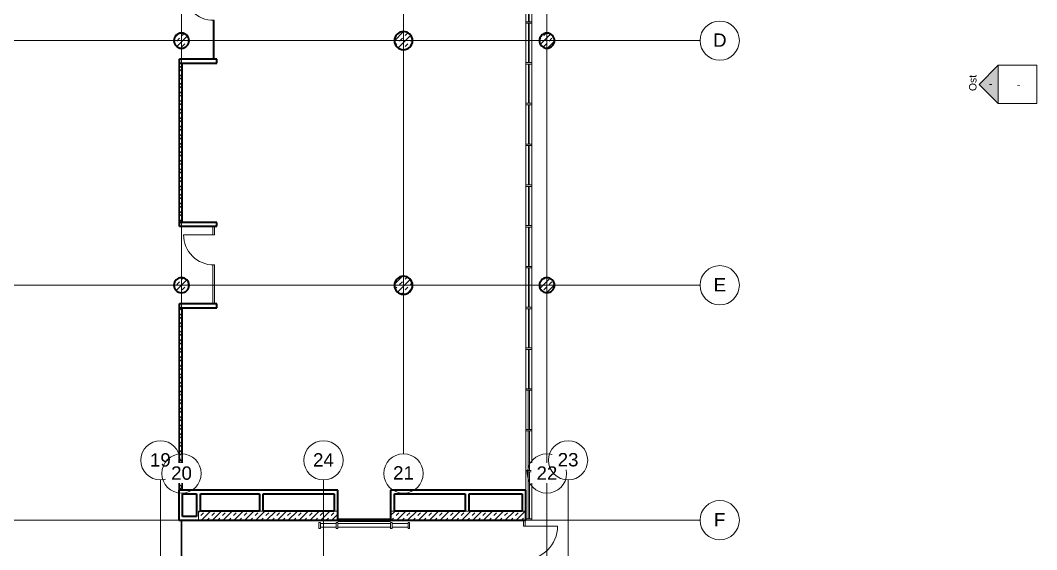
# Model space of a CAD drawing. Header units: millimetres. Extents: x -309577 to 26510, y -302335 to 26695.
# Drawn here: x -197976 to -164323, y -280958 to -263430 of the extents above; entities that cross this region are included whole.
import ezdxf

# ---------------------------------------------------------------- set-up
doc = ezdxf.new("R2010")
doc.units = ezdxf.units.MM
doc.linetypes.add('Rasterlinie', pattern=[22.225, 12.7, -3.175, 3.175, -3.175])
for name, color, linetype, lineweight in [('A-ANNO-SYMB', 6, 'Continuous', 9), ('A-AREA-LINE', 4, 'Continuous', 70), ('A-DOOR', 1, 'Continuous', 9), ('A-FLOR-OTLN', 6, 'Continuous', 9), ('A-GLAZ', 6, 'Continuous', 9), ('A-GLAZ-CWMG', 3, 'Continuous', 9), ('A-WALL', 2, 'Continuous', 9), ('A-WALL-PATT', 2, 'Continuous', 35), ('S-COLS', 6, 'Continuous', 9), ('S-GRID', 1, 'Continuous', 9)]:
    doc.layers.add(name, color=color, linetype=linetype, lineweight=lineweight)
pattern_1 = [(45, (0, 0), (-179.60512, 179.60512), []), (45, (179.6, 0), (-179.60512, 179.60512), [127, -127])]
pattern_2 = [(45, (0, 0), (-141.42136, 141.42136), []), (135, (0, 0), (-141.42136, -141.42136), [])]

# ---------------------------------------------------------------- blocks, each defined once
blk = doc.blocks.new('Systemelement - Metallpanel-313550-Ebene 0')
at = {"layer": 'A-GLAZ'}
for p, q in [((100, 25), (-100, 25)), ((-100, 25), (-100, -25)), ((100, -25), (100, 25)), ((-100, -25), (100, -25))]:
    blk.add_line(p, q, dxfattribs=at)
blk = doc.blocks.new('Türelement 1-flg - Drehflügel - Glas - Standard-313551-Ebene 0')
at = {"layer": 'A-DOOR'}
blk.add_line((-550, 0), (-550, 1100), dxfattribs=at)
blk.add_arc((-550, 0), 1100, 360, 90, dxfattribs=at)
blk = doc.blocks.new('Systemelement - Verglasung-394416-Ebene 0')
at = {"layer": 'A-GLAZ'}
for p, q in [((100, 15), (-100, 15)), ((-100, 15), (-100, -15)), ((100, -15), (100, 15)), ((-100, -15), (100, -15))]:
    blk.add_line(p, q, dxfattribs=at)
blk = doc.blocks.new('Systemelement - Verglasung-313569-Ebene 0')
at = {"layer": 'A-GLAZ'}
for p, q in [((550, 15), (-550, 15)), ((-550, 15), (-550, -15)), ((550, -15), (550, 15)), ((-550, -15), (550, -15))]:
    blk.add_line(p, q, dxfattribs=at)
blk = doc.blocks.new('STB Stütze - rund - STB d_60-394414-Ebene 0')
at = {"layer": 'S-COLS'}
h = blk.add_hatch(dxfattribs=at)
h.set_pattern_fill('FP_73', color=256, style=0, pattern_type=2)
h.set_pattern_definition([(225, (-185288.7, -272202.99), (179.60512, -179.60512), []), (225, (-185468.3, -272202.99), (179.60512, -179.60512), [127, -127])])
h.paths.add_polyline_path([(0, 300), (-59, 294), (-115, 277), (-167, 249), (-212, 212), (-249, 167), (-277, 115), (-294, 59), (-300, 0), (-294, -59), (-277, -115), (-249, -167), (-212, -212), (-167, -249), (-115, -277), (-59, -294), (0, -300), (59, -294), (115, -277), (167, -249), (212, -212), (249, -167), (277, -115), (294, -59), (300, 0), (294, 59), (277, 115), (249, 167), (212, 212), (167, 249), (115, 277), (59, 294)], flags=0)
at = {"layer": 'S-COLS', "lineweight": 35}
for start, end in [(0, 180), (180, 0)]:
    blk.add_arc((0, 0), 300, start, end, dxfattribs=at)
blk = doc.blocks.new('STB Stütze - rund - STB d_60-V64-Ebene 0')
at = {"layer": 'S-COLS'}
h = blk.add_hatch(dxfattribs=at)
h.set_pattern_fill('FP_74', color=256, style=0, pattern_type=2)
h.set_pattern_definition([(225, (-185288.7, -264102.99), (179.60512, -179.60512), []), (225, (-185468.3, -264102.99), (179.60512, -179.60512), [127, -127])])
h.paths.add_polyline_path([(0, 300), (-59, 294), (-115, 277), (-167, 249), (-212, 212), (-249, 167), (-277, 115), (-294, 59), (-300, 0), (-294, -59), (-277, -115), (-249, -167), (-212, -212), (-167, -249), (-115, -277), (-59, -294), (0, -300), (59, -294), (115, -277), (167, -249), (212, -212), (249, -167), (277, -115), (294, -59), (300, 0), (294, 59), (277, 115), (249, 167), (212, 212), (167, 249), (115, 277), (59, 294)], flags=0)
at = {"layer": 'S-COLS', "lineweight": 35}
for start, end in [(0, 180), (180, 0)]:
    blk.add_arc((0, 0), 300, start, end, dxfattribs=at)
blk = doc.blocks.new('STB Stütze - rund - STB d_50-V70-Ebene 0')
at = {"layer": 'S-COLS'}
h = blk.add_hatch(dxfattribs=at)
h.set_pattern_fill('FP_81', color=256, style=0, pattern_type=2)
h.set_pattern_definition([(225, (-180538.7, -264102.99), (179.60512, -179.60512), []), (225, (-180718.3, -264102.99), (179.60512, -179.60512), [127, -127])])
h.paths.add_polyline_path([(0, 250), (-56, 244), (-108, 225), (-156, 195), (-195, 156), (-225, 108), (-244, 56), (-250, 0), (-244, -56), (-225, -108), (-195, -156), (-156, -195), (-108, -225), (-56, -244), (0, -250), (56, -244), (108, -225), (156, -195), (195, -156), (225, -108), (244, -56), (250, 0), (244, 56), (225, 108), (195, 156), (156, 195), (108, 225), (56, 244)], flags=0)
at = {"layer": 'S-COLS', "lineweight": 35}
for start, end in [(0, 180), (180, 0)]:
    blk.add_arc((0, 0), 250, start, end, dxfattribs=at)
blk = doc.blocks.new('STB Stütze - rund - STB d_50-V71-Ebene 0')
at = {"layer": 'S-COLS'}
h = blk.add_hatch(dxfattribs=at)
h.set_pattern_fill('FP_82', color=256, style=0, pattern_type=2)
h.set_pattern_definition([(225, (-192638.7, -264102.99), (179.60512, -179.60512), []), (225, (-192818.3, -264102.99), (179.60512, -179.60512), [127, -127])])
h.paths.add_polyline_path([(0, 250), (-56, 244), (-108, 225), (-156, 195), (-195, 156), (-225, 108), (-244, 56), (-250, 0), (-244, -56), (-225, -108), (-195, -156), (-156, -195), (-108, -225), (-56, -244), (0, -250), (56, -244), (108, -225), (156, -195), (195, -156), (225, -108), (244, -56), (250, 0), (244, 56), (225, 108), (195, 156), (156, 195), (108, 225), (56, 244)], flags=0)
at = {"layer": 'S-COLS', "lineweight": 35}
for start, end in [(0, 180), (180, 0)]:
    blk.add_arc((0, 0), 250, start, end, dxfattribs=at)
blk = doc.blocks.new('STB Stütze - rund - STB d_50-V72-Ebene 0')
at = {"layer": 'S-COLS'}
h = blk.add_hatch(dxfattribs=at)
h.set_pattern_fill('FP_83', color=256, style=0, pattern_type=2)
h.set_pattern_definition([(225, (-180538.7, -272202.99), (179.60512, -179.60512), []), (225, (-180718.3, -272202.99), (179.60512, -179.60512), [127, -127])])
h.paths.add_polyline_path([(0, 250), (-56, 244), (-108, 225), (-156, 195), (-195, 156), (-225, 108), (-244, 56), (-250, 0), (-244, -56), (-225, -108), (-195, -156), (-156, -195), (-108, -225), (-56, -244), (0, -250), (56, -244), (108, -225), (156, -195), (195, -156), (225, -108), (244, -56), (250, 0), (244, 56), (225, 108), (195, 156), (156, 195), (108, 225), (56, 244)], flags=0)
at = {"layer": 'S-COLS', "lineweight": 35}
for start, end in [(0, 180), (180, 0)]:
    blk.add_arc((0, 0), 250, start, end, dxfattribs=at)
blk = doc.blocks.new('STB Stütze - rund - STB d_50-V73-Ebene 0')
at = {"layer": 'S-COLS'}
h = blk.add_hatch(dxfattribs=at)
h.set_pattern_fill('FP_84', color=256, style=0, pattern_type=2)
h.set_pattern_definition([(225, (-192638.7, -272202.99), (179.60512, -179.60512), []), (225, (-192818.3, -272202.99), (179.60512, -179.60512), [127, -127])])
h.paths.add_polyline_path([(0, 250), (-56, 244), (-108, 225), (-156, 195), (-195, 156), (-225, 108), (-244, 56), (-250, 0), (-244, -56), (-225, -108), (-195, -156), (-156, -195), (-108, -225), (-56, -244), (0, -250), (56, -244), (108, -225), (156, -195), (195, -156), (225, -108), (244, -56), (250, 0), (244, 56), (225, 108), (195, 156), (156, 195), (108, 225), (56, 244)], flags=0)
at = {"layer": 'S-COLS', "lineweight": 35}
for start, end in [(0, 180), (180, 0)]:
    blk.add_arc((0, 0), 250, start, end, dxfattribs=at)
blk = doc.blocks.new('Rechteckiger Pfosten - 5 x 20-394377-Ebene 0')
at = {"layer": 'A-GLAZ-CWMG'}
for p, q in [((-181239, -277028), (-181239, -278333)), ((-181039, -277028), (-181039, -278333))]:
    blk.add_line(p, q, dxfattribs=at)
blk = doc.blocks.new('Rechteckiger Pfosten - 5 x 20-394378-Ebene 0')
at = {"layer": 'A-GLAZ-CWMG'}
for p, q in [((-181239, -272978), (-181239, -274278)), ((-181039, -272978), (-181039, -274278))]:
    blk.add_line(p, q, dxfattribs=at)
blk = doc.blocks.new('Rechteckiger Pfosten - 5 x 20-394386-Ebene 0')
at = {"layer": 'A-GLAZ-CWMG'}
for p, q in [((-181239, -278383), (-181239, -278983)), ((-181039, -278383), (-181039, -279933))]:
    blk.add_line(p, q, dxfattribs=at)
blk = doc.blocks.new('Systemelement - Metallpanel-394387-Ebene 0')
at = {"layer": 'A-GLAZ'}
for p, q in [((144, 25), (-144, 25)), ((-144, 25), (-144, -25)), ((144, -25), (144, 25)), ((-144, -25), (144, -25))]:
    blk.add_line(p, q, dxfattribs=at)
blk = doc.blocks.new('Türelement 1-flg - Drehflügel - Glas - Standard-394388-Ebene 0')
at = {"layer": 'A-DOOR'}
blk.add_line((-499, 0), (-499, -997), dxfattribs=at)
blk.add_arc((-499, 0), 997, 270, 0, dxfattribs=at)
blk = doc.blocks.new('Systemelement - Metallpanel-394389-Ebene 0')
at = {"layer": 'A-GLAZ'}
for p, q in [((645, 25), (-645, 25)), ((-645, 25), (-645, -25)), ((645, -25), (645, 25)), ((-645, -25), (645, -25))]:
    blk.add_line(p, q, dxfattribs=at)
blk = doc.blocks.new('Systemelement - Verglasung-394391-Ebene 0')
at = {"layer": 'A-GLAZ'}
for p, q in [((645, 15), (-645, 15)), ((-645, 15), (-645, -15)), ((645, -15), (645, 15)), ((-645, -15), (645, -15))]:
    blk.add_line(p, q, dxfattribs=at)
blk = doc.blocks.new('Rechteckiger Pfosten - 5 x 20-394400-Ebene 0')
at = {"layer": 'A-GLAZ-CWMG'}
for p, q in [((0, 100), (-50, 100)), ((-50, 100), (-50, -100)), ((0, -100), (0, 100)), ((-50, -100), (0, -100))]:
    blk.add_line(p, q, dxfattribs=at)
blk = doc.blocks.new('Systemelement - Metallpanel-394401-Ebene 0')
at = {"layer": 'A-GLAZ'}
for p, q in [((775, 25), (-775, 25)), ((-775, 25), (-775, -25)), ((775, -25), (775, 25)), ((-775, -25), (775, -25))]:
    blk.add_line(p, q, dxfattribs=at)
blk = doc.blocks.new('Systemelement - Metallpanel-394402-Ebene 0')
at = {"layer": 'A-GLAZ'}
for p, q in [((652.5, 25), (-652.5, 25)), ((-652.5, 25), (-652.5, -25)), ((652.5, -25), (652.5, 25)), ((-652.5, -25), (652.5, -25))]:
    blk.add_line(p, q, dxfattribs=at)
blk = doc.blocks.new('Systemelement - Metallpanel-394403-Ebene 0')
at = {"layer": 'A-GLAZ'}
for p, q in [((650, 25), (-650, 25)), ((-650, 25), (-650, -25)), ((650, -25), (650, 25)), ((-650, -25), (650, -25))]:
    blk.add_line(p, q, dxfattribs=at)
blk = doc.blocks.new('Systemelement - Verglasung-394404-Ebene 0')
at = {"layer": 'A-GLAZ'}
for p, q in [((650, 15), (-650, 15)), ((-650, 15), (-650, -15)), ((650, -15), (650, 15)), ((-650, -15), (650, -15))]:
    blk.add_line(p, q, dxfattribs=at)
blk = doc.blocks.new('Rechteckiger Pfosten - 5 x 20-394407-Ebene 0')
at = {"layer": 'A-GLAZ-CWMG'}
for p, q in [((-25, 100), (25, 100)), ((-25, -100), (-25, 100)), ((25, 100), (25, -100)), ((25, -100), (-25, -100))]:
    blk.add_line(p, q, dxfattribs=at)
blk = doc.blocks.new('Rechteckiger Pfosten - 6 x 12-V106-Ebene 0')
at = {"layer": 'A-GLAZ-CWMG'}
for p, q in [((-188039, -280213), (-188039, -280093)), ((-188039, -280093), (-187514, -280093)), ((-187514, -280213), (-188039, -280213)), ((-187514, -280093), (-187514, -280213))]:
    blk.add_line(p, q, dxfattribs=at)
blk = doc.blocks.new('Rechteckiger Pfosten - 5 x 20-313450-Ebene 0')
at = {"layer": 'A-GLAZ-CWMG'}
for p, q in [((0, 100), (-50, 100)), ((-50, 100), (-50, -100)), ((0, -100), (0, 100)), ((-50, -100), (0, -100))]:
    blk.add_line(p, q, dxfattribs=at)
blk = doc.blocks.new('Rechteckiger Pfosten - 6 x 12-V107-Ebene 0')
at = {"layer": 'A-GLAZ-CWMG'}
for p, q in [((-187464, -280213), (-187464, -280093)), ((-187464, -280093), (-185714, -280093)), ((-185714, -280213), (-187464, -280213)), ((-185714, -280093), (-185714, -280213))]:
    blk.add_line(p, q, dxfattribs=at)
blk = doc.blocks.new('Rechteckiger Pfosten - 5 x 20-313466-Ebene 0')
at = {"layer": 'A-GLAZ-CWMG'}
for p, q in [((-25, -100), (-25, 100)), ((-25, 100), (25, 100)), ((25, 100), (25, -100)), ((25, -100), (-25, -100))]:
    blk.add_line(p, q, dxfattribs=at)
blk = doc.blocks.new('Rechteckiger Pfosten - 5 x 20-313468-Ebene 0')
at = {"layer": 'A-GLAZ-CWMG'}
for p, q in [((-50, -100), (-50, 100)), ((-50, 100), (0, 100)), ((0, 100), (0, -100)), ((0, -100), (-50, -100))]:
    blk.add_line(p, q, dxfattribs=at)
blk = doc.blocks.new('Ansicht - Gefüllter Pfeil und Ansichtsname-212564-Ebene 0')
at = {"layer": 'A-ANNO-SYMB'}
for p, q in [((-6.35, -6.35), (-6.35, 6.35)), ((-6.35, 6.35), (6.35, 6.35)), ((6.35, 6.35), (6.35, -6.35)), ((6.35, -6.35), (-6.35, -6.35))]:
    blk.add_line(p, q, dxfattribs=at)
blk = doc.blocks.new('Ansicht - Gefüllter Pfeil und Ansichtsname-212290-Ebene 0')
at = {"layer": 'A-ANNO-SYMB'}
blk.add_hatch(color=256, dxfattribs=at).paths.add_polyline_path([(6.35, 0), (-6.35, 0), (0, 6.35)], flags=0)
for p, q in [((0, 6.35), (-6.35, 0)), ((6.35, 0), (0, 6.35)), ((-6.35, 0), (6.35, 0))]:
    blk.add_line(p, q, dxfattribs=at)
blk = doc.blocks.new('Raster - Rasterbeschriftung-194804-Ebene 0')
at = {"layer": 'S-GRID'}
blk.add_circle((0, 0), 6.5, dxfattribs=at)

msp = doc.modelspace()

# ---------------------------------------------------------------- hatches: boundary and pattern name
at = {"layer": 'A-WALL-PATT', "lineweight": 9}
h = msp.add_hatch(dxfattribs=at)
h.set_pattern_fill('FP_5', color=256, style=0, pattern_type=2)
h.set_pattern_definition(pattern_2)
h.paths.add_polyline_path([(-192626, -270120), (-192626, -264845), (-192701, -264845), (-192701, -270120)], flags=0)
h = msp.add_hatch(dxfattribs=at)
h.set_pattern_fill('FP_5', color=256, style=0, pattern_type=2)
h.set_pattern_definition(pattern_2)
h.paths.add_polyline_path([(-192701, -278983), (-192626, -278983), (-192626, -272945), (-192701, -272945), (-192701, -274230)], flags=0)
h = msp.add_hatch(dxfattribs=at)
h.set_pattern_fill('FP_6', color=256, style=0, pattern_type=2)
h.set_pattern_definition(pattern_1)
h.paths.add_polyline_path([(-187464, -279983), (-187464, -279683), (-192076, -279683), (-192076, -279983), (-188150, -279983)], flags=0)
h = msp.add_hatch(dxfattribs=at)
h.set_pattern_fill('FP_6', color=256, style=0, pattern_type=2)
h.set_pattern_definition(pattern_1)
h.paths.add_polyline_path([(-182363, -279983), (-181239, -279983), (-181239, -279683), (-185714, -279683), (-185714, -279983)], flags=0)

# ---------------------------------------------------------------- linework, layer by layer
at = {"layer": 'A-AREA-LINE'}
msp.add_line((-185714, -279983), (-187464, -279983), dxfattribs=at)
at = {"layer": 'A-FLOR-OTLN'}
for p, q in [((-180539, -263853), (-180539, -256253)), ((-180539, -271953), (-180539, -264353)), ((-180539, -287268), (-180539, -272453))]:
    msp.add_line(p, q, dxfattribs=at)
at = {"layer": 'A-WALL', "color": 7}
for p, q in [((-192701, -264720), (-192726, -264720)), ((-192726, -264720), (-192726, -270245)), ((-192601, -270120), (-192601, -264845)), ((-192726, -270245), (-192701, -270245)), ((-192701, -272820), (-192726, -272820)), ((-192726, -272820), (-192726, -278983)), ((-192601, -278983), (-192601, -272945))]:
    msp.add_line(p, q, dxfattribs=at)
at = {"layer": 'A-WALL', "color": 10, "lineweight": 35}
for p, q in [((-191474, -264720), (-192701, -264720)), ((-192701, -264845), (-192701, -264720)), ((-192701, -264845), (-191474, -264845)), ((-191474, -264845), (-191474, -264720)), ((-191474, -270120), (-192701, -270120)), ((-192701, -270245), (-192701, -270120)), ((-191474, -270245), (-191474, -270120)), ((-192701, -270245), (-191474, -270245)), ((-191474, -272820), (-192701, -272820)), ((-192701, -272945), (-192701, -272820)), ((-191474, -272945), (-191474, -272820)), ((-192701, -272945), (-191474, -272945)), ((-187464, -278983), (-192726, -278983)), ((-192726, -278983), (-192726, -279983)), ((-187464, -279983), (-187464, -278983)), ((-185714, -278983), (-185714, -279983)), ((-181239, -278983), (-185714, -278983)), ((-181239, -279983), (-181239, -278983)), ((-192601, -279108), (-192139, -279108)), ((-192601, -279858), (-192601, -279108)), ((-192139, -279108), (-192139, -279858)), ((-192014, -279108), (-190059, -279108)), ((-192014, -279683), (-192014, -279108)), ((-190059, -279108), (-190059, -279683)), ((-189934, -279108), (-187589, -279108)), ((-189934, -279683), (-189934, -279108)), ((-187589, -279108), (-187589, -279683)), ((-185589, -279683), (-185589, -279108)), ((-185589, -279108), (-183244, -279108)), ((-183244, -279108), (-183244, -279683)), ((-183119, -279683), (-183119, -279108)), ((-183119, -279108), (-181364, -279108)), ((-181364, -279108), (-181364, -279683)), ((-192726, -279983), (-192076, -279983)), ((-192139, -279858), (-192601, -279858)), ((-192076, -279983), (-187464, -279983)), ((-190059, -279683), (-192014, -279683)), ((-187589, -279683), (-189934, -279683)), ((-185714, -279983), (-181239, -279983)), ((-183244, -279683), (-185589, -279683)), ((-181364, -279683), (-183119, -279683))]:
    msp.add_line(p, q, dxfattribs=at)
at = {"layer": 'A-WALL'}
for p, q in [((-192701, -270120), (-192701, -264845)), ((-192626, -270120), (-192626, -264845)), ((-192701, -278983), (-192701, -272945)), ((-192626, -278983), (-192626, -272945)), ((-192076, -279983), (-192076, -279683)), ((-192076, -279683), (-192014, -279683)), ((-190059, -279683), (-189934, -279683)), ((-187589, -279683), (-187464, -279683)), ((-185714, -279683), (-185589, -279683)), ((-183244, -279683), (-183119, -279683)), ((-181364, -279683), (-181239, -279683))]:
    msp.add_line(p, q, dxfattribs=at)
at = {"layer": 'S-GRID', "linetype": 'Rasterlinie'}
for p, q in [((-192639, -277785), (-192639, -235883)), ((-185289, -235883), (-185289, -277785)), ((-180539, -277785), (-180539, -235883)), ((-175468, -264103), (-297439, -264103)), ((-175468, -272203), (-297439, -272203)), ((-193339, -296483), (-193339, -278649)), ((-187939, -296483), (-187939, -278649)), ((-179839, -278649), (-179839, -296483)), ((-297439, -279983), (-175468, -279983))]:
    msp.add_line(p, q, dxfattribs=at)

# ---------------------------------------------------------------- block references
at = {"layer": 'A-ANNO-SYMB', "xscale": 99.99999999999993, "yscale": 99.99999999999993, "zscale": 99.99999999999993, "rotation": 90}
msp.add_blockref('Ansicht - Gefüllter Pfeil und Ansichtsname-212290-Ebene 0', (-165593, -265550), dxfattribs=at)
at = {"layer": 'A-ANNO-SYMB', "xscale": 99.99999999999993, "yscale": 99.99999999999993, "zscale": 99.99999999999993}
msp.add_blockref('Ansicht - Gefüllter Pfeil und Ansichtsname-212564-Ebene 0', (-164958, -265550), dxfattribs=at)
at = {"layer": 'A-DOOR', "rotation": 270}
for name, p in [('Türelement 1-flg - Drehflügel - Glas - Standard-394388-Ebene 0', (-191574, -262932)), ('Türelement 1-flg - Drehflügel - Glas - Standard-394388-Ebene 0', (-191574, -271032)), ('Türelement 1-flg - Drehflügel - Glas - Standard-313551-Ebene 0', (-181289, -280733))]:
    msp.add_blockref(name, p, dxfattribs=at)
at = {"layer": 'A-GLAZ'}
for name, p, rotation in [('Systemelement - Verglasung-394404-Ebene 0', (-181139, -262828), 90.0000000000001), ('Systemelement - Verglasung-394391-Ebene 0', (-191574, -264075), 270), ('Systemelement - Verglasung-394404-Ebene 0', (-181139, -264178), 90.0000000000001), ('Systemelement - Verglasung-394404-Ebene 0', (-181139, -265528), 90.0000000000001), ('Systemelement - Verglasung-394404-Ebene 0', (-181139, -266878), 90.0000000000001), ('Systemelement - Verglasung-394404-Ebene 0', (-181139, -268228), 90.0000000000001), ('Systemelement - Verglasung-394404-Ebene 0', (-181139, -269578), 90.0000000000001), ('Systemelement - Metallpanel-394387-Ebene 0', (-191574, -270389), 270), ('Systemelement - Verglasung-394404-Ebene 0', (-181139, -270928), 90.0000000000001), ('Systemelement - Metallpanel-394389-Ebene 0', (-191574, -272175), 270), ('Systemelement - Verglasung-394404-Ebene 0', (-181139, -272278), 90.0000000000001), ('Systemelement - Verglasung-394404-Ebene 0', (-181139, -273628), 90.0000000000001), ('Systemelement - Verglasung-394404-Ebene 0', (-181139, -274978), 90.0000000000001), ('Systemelement - Metallpanel-394403-Ebene 0', (-181139, -276328), 90.0000000000001), ('Systemelement - Metallpanel-394402-Ebene 0', (-181139, -277680), 90.0000000000001), ('Systemelement - Metallpanel-394401-Ebene 0', (-181139, -279158), 90.0000000000001), ('Systemelement - Verglasung-394416-Ebene 0', (-192639, -280083), 90), ('Systemelement - Metallpanel-313550-Ebene 0', (-181289, -280083), 90), ('Systemelement - Verglasung-313569-Ebene 0', (-192639, -280733), 270)]:
    msp.add_blockref(name, p, dxfattribs=dict(at, rotation=rotation))
at = {"layer": 'A-GLAZ-CWMG'}
for name, p in [('Rechteckiger Pfosten - 5 x 20-394378-Ebene 0', (0, 10800)), ('Rechteckiger Pfosten - 5 x 20-394378-Ebene 0', (0, 9450)), ('Rechteckiger Pfosten - 5 x 20-394378-Ebene 0', (0, 8100)), ('Rechteckiger Pfosten - 5 x 20-394378-Ebene 0', (0, 6750)), ('Rechteckiger Pfosten - 5 x 20-394378-Ebene 0', (0, 5400)), ('Rechteckiger Pfosten - 5 x 20-394378-Ebene 0', (0, 4050)), ('Rechteckiger Pfosten - 5 x 20-394378-Ebene 0', (0, 2700)), ('Rechteckiger Pfosten - 5 x 20-394378-Ebene 0', (0, 1350)), ('Rechteckiger Pfosten - 5 x 20-394378-Ebene 0', (0, 0)), ('Rechteckiger Pfosten - 5 x 20-394378-Ebene 0', (0, -1350)), ('Rechteckiger Pfosten - 5 x 20-394378-Ebene 0', (0, -2700)), ('Rechteckiger Pfosten - 5 x 20-394377-Ebene 0', (0, 0)), ('Rechteckiger Pfosten - 5 x 20-394386-Ebene 0', (0, 0)), ('Rechteckiger Pfosten - 6 x 12-V106-Ebene 0', (0, 0)), ('Rechteckiger Pfosten - 6 x 12-V107-Ebene 0', (0, 0)), ('Rechteckiger Pfosten - 6 x 12-V106-Ebene 0', (2375, 0)), ('Rechteckiger Pfosten - 5 x 20-313450-Ebene 0', (-185089, -280153))]:
    msp.add_blockref(name, p, dxfattribs=at)
at = {"layer": 'A-GLAZ-CWMG', "extrusion": (0, 0, -1), "rotation": 89.9999999999999}
for p in [(181139, -263503), (181139, -264853), (181139, -266203), (181139, -267553), (181139, -268903), (181139, -270253), (181139, -271603), (181139, -272953), (181139, -274303), (181139, -275653), (181139, -277003), (181139, -278358)]:
    msp.add_blockref('Rechteckiger Pfosten - 5 x 20-394407-Ebene 0', p, dxfattribs=at)
at = {"layer": 'A-GLAZ-CWMG', "rotation": 270.0000000000001}
msp.add_blockref('Rechteckiger Pfosten - 5 x 20-394400-Ebene 0', (-181139, -279983), dxfattribs=at)
at = {"layer": 'A-GLAZ-CWMG', "extrusion": (0, 0, -1)}
for name, p in [('Rechteckiger Pfosten - 5 x 20-313468-Ebene 0', (188089, -280153)), ('Rechteckiger Pfosten - 5 x 20-313466-Ebene 0', (187489, -280153)), ('Rechteckiger Pfosten - 5 x 20-313466-Ebene 0', (185689, -280153))]:
    msp.add_blockref(name, p, dxfattribs=at)
at = {"layer": 'S-COLS', "rotation": 180}
for name, p in [('STB Stütze - rund - STB d_60-V64-Ebene 0', (-185289, -264103)), ('STB Stütze - rund - STB d_50-V71-Ebene 0', (-192639, -264103)), ('STB Stütze - rund - STB d_50-V70-Ebene 0', (-180539, -264103)), ('STB Stütze - rund - STB d_60-394414-Ebene 0', (-185289, -272203)), ('STB Stütze - rund - STB d_50-V73-Ebene 0', (-192639, -272203)), ('STB Stütze - rund - STB d_50-V72-Ebene 0', (-180539, -272203))]:
    msp.add_blockref(name, p, dxfattribs=at)
at = {"layer": 'S-GRID', "xscale": 99.99999999999993, "yscale": 99.99999999999993, "zscale": 99.99999999999993}
for p, rotation in [((-174818, -264103), 89.99999999999982), ((-174818, -272203), 89.99999999999982), ((-185289, -278435), 180), ((-174818, -279983), 269.9999999999995)]:
    msp.add_blockref('Raster - Rasterbeschriftung-194804-Ebene 0', p, dxfattribs=dict(at, rotation=rotation))
for p in [(-193339, -277999), (-187939, -277999), (-180539, -278435)]:
    msp.add_blockref('Raster - Rasterbeschriftung-194804-Ebene 0', p, dxfattribs=at)

# ---------------------------------------------------------------- texts
at = {"layer": 'A-ANNO-SYMB', "insert": (-166947, -265505), "char_height": 245.88, "width": 636, "attachment_point": 2, "rotation": 90, "line_spacing_factor": 0.938532}
msp.add_mtext('\\fArial|b0|i0|c0|p34|;\\POst', dxfattribs=at)
at = {"layer": 'A-ANNO-SYMB', "char_height": 245.88, "width": 135, "attachment_point": 2, "line_spacing_factor": 0.938532}
for insert in [(-165843, -265404), (-164916, -265443)]:
    msp.add_mtext('\\fArial|b0|i0|c0|p34|;-', dxfattribs=dict(at, insert=insert))

# ---------------------------------------------------------------- next in the draw order: texts
at = {"layer": 'S-GRID', "char_height": 442.59, "attachment_point": 2, "line_spacing_factor": 0.938532, "bg_fill": 3, "box_fill_scale": 1.25, "bg_fill_color": 0, "bg_fill_transparency": 0}
for s, insert, width in [('\\fArial|b0|i0|c0|p34|;D', (-174815, -263865), 529.15), ('\\fArial|b0|i0|c0|p34|;E', (-174815, -271965), 491.35), ('\\fArial|b0|i0|c0|p34|;19', (-193339, -277763), 820.72), ('\\fArial|b0|i0|c0|p34|;24', (-187939, -277763), 820.72), ('\\fArial|b0|i0|c0|p34|;21', (-185289, -278194), 820.72), ('\\fArial|b0|i0|c0|p34|;22', (-180539, -278200), 820.72), ('\\fArial|b0|i0|c0|p34|;F', (-174820, -279745), 448.16)]:
    msp.add_mtext(s, dxfattribs=dict(at, insert=insert, width=width))

# ---------------------------------------------------------------- next in the draw order: block references
at = {"layer": 'S-GRID', "xscale": 99.99999999999993, "yscale": 99.99999999999993, "zscale": 99.99999999999993, "rotation": 180}
msp.add_blockref('Raster - Rasterbeschriftung-194804-Ebene 0', (-179839, -277999), dxfattribs=at)
at = {"layer": 'S-GRID', "xscale": 99.99999999999993, "yscale": 99.99999999999993, "zscale": 99.99999999999993}
msp.add_blockref('Raster - Rasterbeschriftung-194804-Ebene 0', (-192639, -278435), dxfattribs=at)

# ---------------------------------------------------------------- next in the draw order: texts
at = {"layer": 'S-GRID', "char_height": 442.59, "width": 820.72, "attachment_point": 2, "line_spacing_factor": 0.938532, "bg_fill": 3, "box_fill_scale": 1.25, "bg_fill_color": 0, "bg_fill_transparency": 0}
for s, insert in [('\\fArial|b0|i0|c0|p34|;23', (-179839, -277758)), ('\\fArial|b0|i0|c0|p34|;20', (-192639, -278200))]:
    msp.add_mtext(s, dxfattribs=dict(at, insert=insert))

doc.saveas('drawing.dxf')
